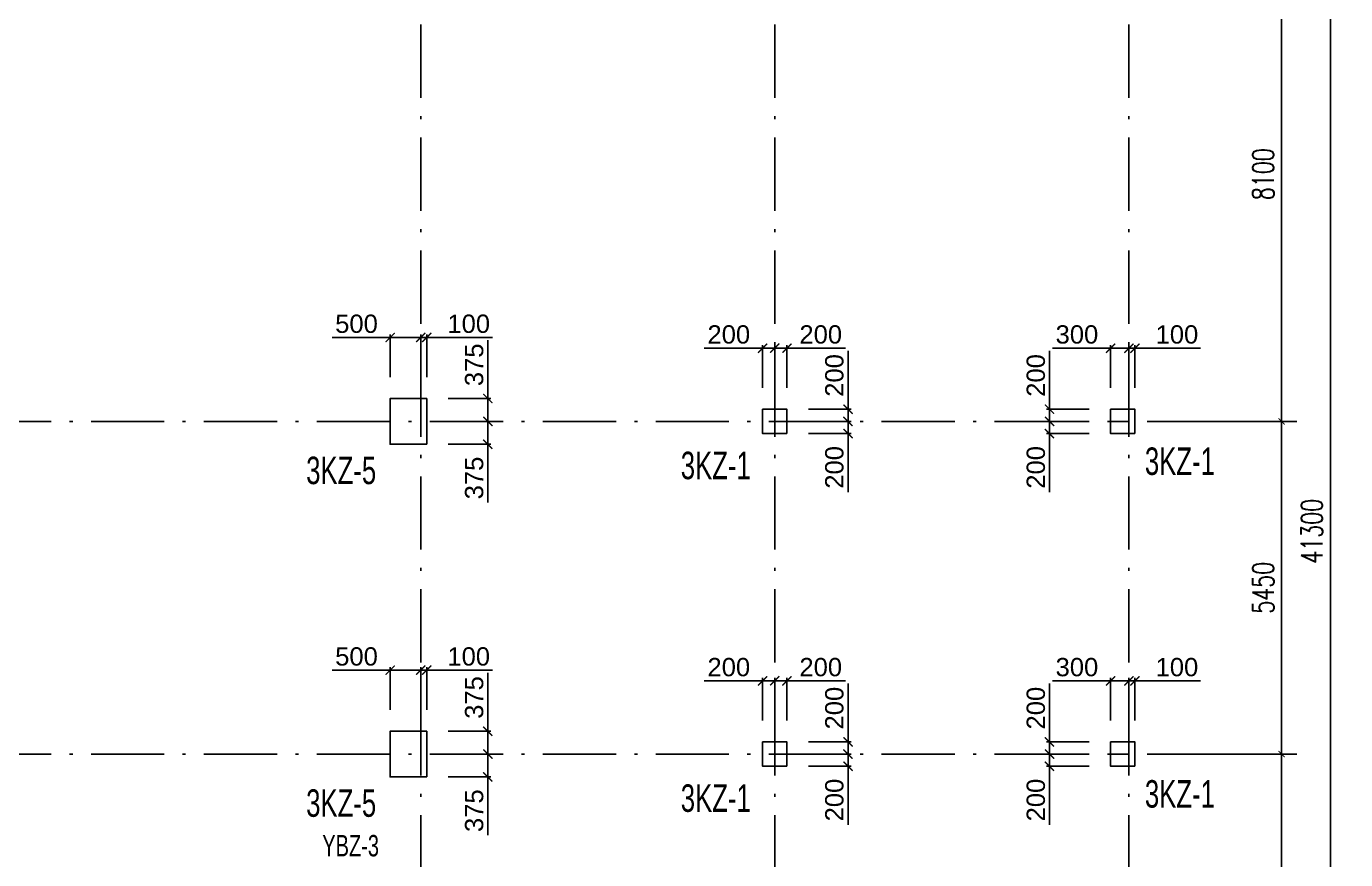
# Model space of a CAD drawing. Header units: millimetres. Extents: x -3831 to 465700, y 39900 to 106100.
# Drawn here: x 154442 to 176050, y 75271 to 88922 of the extents above; entities that cross this region are included whole.
import ezdxf

# ---------------------------------------------------------------- set-up
doc = ezdxf.new("R2010")
doc.units = ezdxf.units.MM
doc.linetypes.add('线型2', pattern=[1850, 1200, -300, 50, -300])
for name, color, linetype in [('AXIS', 3, 'Continuous'), ('BZ-name', 160, 'Continuous'), ('column_dim', 90, 'Continuous'), ('DOTE', 10, '线型2')]:
    doc.layers.add(name, color=color, linetype=linetype)
doc.layers.add('S_Cl', color=2, linetype='Continuous', lineweight=25)
doc.layers.add('S_ColumFocus', color=2, linetype='Continuous', lineweight=9)
doc.styles.add('_TCH_DIM_T3', font='SIMPLEX', dxfattribs={"width": 0.705882, "bigfont": 'GBCBIG'})
doc.styles.get("Standard").update_dxf_attribs({"font": 'arial.ttf'})
doc.styles.add('xxxx', font='RIF.ttf')
doc.dimstyles.new('_TCH_ARCH&&100', dxfattribs={"dimtxt": 297.5, "dimasz": 100, "dimexe": 250, "dimexo": 300, "dimgap": 126.25, "dimtad": 1, "dimdec": 0, "dimzin": 0, "dimdsep": 46, "dimtxsty": '_TCH_DIM_T3', "dimblk": 'ARCHTICK', "dimcen": 0.09, "dimclrt": 7, "dimazin": 2, "dimtfac": 1, "dimtdec": 0, "dimtix": 1, "dimtmove": 2, "dimatfit": 3, "dimfxl": 100, "dimtolj": 1, "dimtzin": 0, "dimarcsym": 0})
doc.dimstyles.new('ISO-25', dxfattribs={"dimtxt": 2.5, "dimasz": 2.5, "dimexe": 1.25, "dimexo": 0.625, "dimtad": 1, "dimtxsty": 'Standard', "dimcen": 2.5, "dimadec": 0, "dimazin": 0, "dimtfac": 1, "dimtmove": 0, "dimatfit": 3, "dimfxl": 1, "dimarcsym": 0})

# ---------------------------------------------------------------- blocks, each defined once
blk = doc.blocks.new('_ArchTick')
at = {"color": 0, "linetype": 'ByBlock', "const_width": 0.15}
blk.add_lwpolyline([(-0.5, -0.5), (0.5, 0.5)], dxfattribs=at)
blk = doc.blocks.new('*D1678')
at = {"layer": 'column_dim', "color": 0, "lineweight": -2, "transparency": 16777216}
for p, q in [((171200, 82650), (171200, 83607)), ((171850, 82650), (171150, 82650)), ((171200, 82450), (171200, 82650)), ((171850, 82450), (171150, 82450))]:
    blk.add_line(p, q, dxfattribs=at)
at = {"layer": 'Defpoints', "color": 0, "transparency": 16777216}
for p in [(172200, 82650), (171200, 82450), (172200, 82450)]:
    blk.add_point(p, dxfattribs=at)
at = {"layer": 'column_dim', "color": 0, "lineweight": -2, "transparency": 16777216, "xscale": 150, "yscale": 150, "zscale": 150}
for p, rotation in [((171200, 82650), 90), ((171200, 82450), 270)]:
    blk.add_blockref('_ArchTick', p, dxfattribs=dict(at, rotation=rotation))
at = {"layer": 'column_dim', "color": 7, "transparency": 16777216, "insert": (170977, 83203), "char_height": 300, "attachment_point": 5, "rotation": 90}
blk.add_mtext('200', dxfattribs=at)
blk = doc.blocks.new('*D1679')
at = {"layer": 'column_dim', "color": 0, "lineweight": -2, "transparency": 16777216}
for p, q in [((171850, 82450), (171150, 82450)), ((171200, 82450), (171200, 82250)), ((171850, 82250), (171150, 82250)), ((171200, 82250), (171200, 81293))]:
    blk.add_line(p, q, dxfattribs=at)
at = {"layer": 'Defpoints', "color": 0, "transparency": 16777216}
for p in [(171200, 82450), (172200, 82450), (172200, 82250)]:
    blk.add_point(p, dxfattribs=at)
at = {"layer": 'column_dim', "color": 0, "lineweight": -2, "transparency": 16777216, "xscale": 150, "yscale": 150, "zscale": 150}
for p, rotation in [((171200, 82450), 90), ((171200, 82250), 270)]:
    blk.add_blockref('_ArchTick', p, dxfattribs=dict(at, rotation=rotation))
at = {"layer": 'column_dim', "color": 7, "transparency": 16777216, "insert": (170977, 81697), "char_height": 300, "attachment_point": 5, "rotation": 90}
blk.add_mtext('200', dxfattribs=at)
blk = doc.blocks.new('*D1680')
at = {"layer": 'column_dim', "color": 0, "lineweight": -2, "transparency": 16777216}
for p, q in [((172500, 83650), (172350, 83650)), ((172500, 83000), (172500, 83700)), ((172500, 83650), (172600, 83650)), ((172600, 83000), (172600, 83700)), ((172600, 83650), (173674, 83650))]:
    blk.add_line(p, q, dxfattribs=at)
at = {"layer": 'Defpoints', "color": 0, "transparency": 16777216}
for p in [(172500, 83650), (172500, 82650), (172600, 82650)]:
    blk.add_point(p, dxfattribs=at)
at = {"layer": 'column_dim', "color": 0, "lineweight": -2, "transparency": 16777216, "xscale": 150, "yscale": 150, "zscale": 150}
blk.add_blockref('_ArchTick', (172500, 83650), dxfattribs=at)
at = {"layer": 'column_dim', "color": 0, "lineweight": -2, "transparency": 16777216, "xscale": 150, "yscale": 150, "zscale": 150, "rotation": 180}
blk.add_blockref('_ArchTick', (172600, 83650), dxfattribs=at)
at = {"layer": 'column_dim', "color": 7, "transparency": 16777216, "insert": (173287, 83873), "char_height": 300, "attachment_point": 5}
blk.add_mtext('100', dxfattribs=at)
blk = doc.blocks.new('*D1681')
at = {"layer": 'column_dim', "color": 0, "lineweight": -2, "transparency": 16777216}
for p, q in [((172200, 83650), (171248, 83650)), ((172200, 83000), (172200, 83700)), ((172500, 83650), (172200, 83650)), ((172500, 83000), (172500, 83700))]:
    blk.add_line(p, q, dxfattribs=at)
at = {"layer": 'Defpoints', "color": 0, "transparency": 16777216}
for p in [(172500, 83650), (172200, 82650), (172500, 82650)]:
    blk.add_point(p, dxfattribs=at)
at = {"layer": 'column_dim', "color": 0, "lineweight": -2, "transparency": 16777216, "xscale": 150, "yscale": 150, "zscale": 150, "rotation": 180}
blk.add_blockref('_ArchTick', (172200, 83650), dxfattribs=at)
at = {"layer": 'column_dim', "color": 0, "lineweight": -2, "transparency": 16777216, "xscale": 150, "yscale": 150, "zscale": 150}
blk.add_blockref('_ArchTick', (172500, 83650), dxfattribs=at)
at = {"layer": 'column_dim', "color": 7, "transparency": 16777216, "insert": (171649, 83873), "char_height": 300, "attachment_point": 5}
blk.add_mtext('300', dxfattribs=at)
blk = doc.blocks.new('*D1682')
at = {"layer": 'column_dim', "color": 0, "lineweight": -2, "transparency": 16777216}
for p, q in [((171200, 77200), (171200, 78157)), ((171850, 77200), (171150, 77200)), ((171200, 77000), (171200, 77200)), ((171850, 77000), (171150, 77000))]:
    blk.add_line(p, q, dxfattribs=at)
at = {"layer": 'Defpoints', "color": 0, "transparency": 16777216}
for p in [(172200, 77200), (171200, 77000), (172200, 77000)]:
    blk.add_point(p, dxfattribs=at)
at = {"layer": 'column_dim', "color": 0, "lineweight": -2, "transparency": 16777216, "xscale": 150, "yscale": 150, "zscale": 150}
for p, rotation in [((171200, 77200), 90), ((171200, 77000), 270)]:
    blk.add_blockref('_ArchTick', p, dxfattribs=dict(at, rotation=rotation))
at = {"layer": 'column_dim', "color": 7, "transparency": 16777216, "insert": (170977, 77753), "char_height": 300, "attachment_point": 5, "rotation": 90}
blk.add_mtext('200', dxfattribs=at)
blk = doc.blocks.new('*D1683')
at = {"layer": 'column_dim', "color": 0, "lineweight": -2, "transparency": 16777216}
for p, q in [((171850, 77000), (171150, 77000)), ((171200, 77000), (171200, 76800)), ((171850, 76800), (171150, 76800)), ((171200, 76800), (171200, 75843))]:
    blk.add_line(p, q, dxfattribs=at)
at = {"layer": 'Defpoints', "color": 0, "transparency": 16777216}
for p in [(171200, 77000), (172200, 77000), (172200, 76800)]:
    blk.add_point(p, dxfattribs=at)
at = {"layer": 'column_dim', "color": 0, "lineweight": -2, "transparency": 16777216, "xscale": 150, "yscale": 150, "zscale": 150}
for p, rotation in [((171200, 77000), 90), ((171200, 76800), 270)]:
    blk.add_blockref('_ArchTick', p, dxfattribs=dict(at, rotation=rotation))
at = {"layer": 'column_dim', "color": 7, "transparency": 16777216, "insert": (170977, 76247), "char_height": 300, "attachment_point": 5, "rotation": 90}
blk.add_mtext('200', dxfattribs=at)
blk = doc.blocks.new('*D1684')
at = {"layer": 'column_dim', "color": 0, "lineweight": -2, "transparency": 16777216}
for p, q in [((172500, 77550), (172500, 78250)), ((172600, 77550), (172600, 78250)), ((172500, 78200), (172350, 78200)), ((172500, 78200), (172600, 78200)), ((172600, 78200), (173674, 78200))]:
    blk.add_line(p, q, dxfattribs=at)
at = {"layer": 'Defpoints', "color": 0, "transparency": 16777216}
for p in [(172500, 78200), (172500, 77200), (172600, 77200)]:
    blk.add_point(p, dxfattribs=at)
at = {"layer": 'column_dim', "color": 0, "lineweight": -2, "transparency": 16777216, "xscale": 150, "yscale": 150, "zscale": 150}
blk.add_blockref('_ArchTick', (172500, 78200), dxfattribs=at)
at = {"layer": 'column_dim', "color": 0, "lineweight": -2, "transparency": 16777216, "xscale": 150, "yscale": 150, "zscale": 150, "rotation": 180}
blk.add_blockref('_ArchTick', (172600, 78200), dxfattribs=at)
at = {"layer": 'column_dim', "color": 7, "transparency": 16777216, "insert": (173287, 78423), "char_height": 300, "attachment_point": 5}
blk.add_mtext('100', dxfattribs=at)
blk = doc.blocks.new('*D1685')
at = {"layer": 'column_dim', "color": 0, "lineweight": -2, "transparency": 16777216}
for p, q in [((172200, 77550), (172200, 78250)), ((172500, 77550), (172500, 78250)), ((172200, 78200), (171248, 78200)), ((172500, 78200), (172200, 78200))]:
    blk.add_line(p, q, dxfattribs=at)
at = {"layer": 'Defpoints', "color": 0, "transparency": 16777216}
for p in [(172500, 78200), (172200, 77200), (172500, 77200)]:
    blk.add_point(p, dxfattribs=at)
at = {"layer": 'column_dim', "color": 0, "lineweight": -2, "transparency": 16777216, "xscale": 150, "yscale": 150, "zscale": 150, "rotation": 180}
blk.add_blockref('_ArchTick', (172200, 78200), dxfattribs=at)
at = {"layer": 'column_dim', "color": 0, "lineweight": -2, "transparency": 16777216, "xscale": 150, "yscale": 150, "zscale": 150}
blk.add_blockref('_ArchTick', (172500, 78200), dxfattribs=at)
at = {"layer": 'column_dim', "color": 7, "transparency": 16777216, "insert": (171649, 78423), "char_height": 300, "attachment_point": 5}
blk.add_mtext('300', dxfattribs=at)
blk = doc.blocks.new('*D1710')
at = {"layer": 'column_dim', "color": 0, "lineweight": -2, "transparency": 16777216}
for p, q in [((167250, 82450), (167950, 82450)), ((167900, 82450), (167900, 82250)), ((167250, 82250), (167950, 82250)), ((167900, 82250), (167900, 81293))]:
    blk.add_line(p, q, dxfattribs=at)
at = {"layer": 'Defpoints', "color": 0, "transparency": 16777216}
for p in [(166900, 82450), (167900, 82450), (166900, 82250)]:
    blk.add_point(p, dxfattribs=at)
at = {"layer": 'column_dim', "color": 0, "lineweight": -2, "transparency": 16777216, "xscale": 150, "yscale": 150, "zscale": 150}
for p, rotation in [((167900, 82450), 90), ((167900, 82250), 270)]:
    blk.add_blockref('_ArchTick', p, dxfattribs=dict(at, rotation=rotation))
at = {"layer": 'column_dim', "color": 7, "transparency": 16777216, "insert": (167677, 81697), "char_height": 300, "attachment_point": 5, "rotation": 90}
blk.add_mtext('200', dxfattribs=at)
blk = doc.blocks.new('*D1711')
at = {"layer": 'column_dim', "color": 0, "lineweight": -2, "transparency": 16777216}
for p, q in [((167900, 82650), (167900, 83607)), ((167250, 82650), (167950, 82650)), ((167900, 82450), (167900, 82650)), ((167250, 82450), (167950, 82450))]:
    blk.add_line(p, q, dxfattribs=at)
at = {"layer": 'Defpoints', "color": 0, "transparency": 16777216}
for p in [(166900, 82650), (166900, 82450), (167900, 82450)]:
    blk.add_point(p, dxfattribs=at)
at = {"layer": 'column_dim', "color": 0, "lineweight": -2, "transparency": 16777216, "xscale": 150, "yscale": 150, "zscale": 150}
for p, rotation in [((167900, 82650), 90), ((167900, 82450), 270)]:
    blk.add_blockref('_ArchTick', p, dxfattribs=dict(at, rotation=rotation))
at = {"layer": 'column_dim', "color": 7, "transparency": 16777216, "insert": (167677, 83203), "char_height": 300, "attachment_point": 5, "rotation": 90}
blk.add_mtext('200', dxfattribs=at)
blk = doc.blocks.new('*D1712')
at = {"layer": 'column_dim', "color": 0, "lineweight": -2, "transparency": 16777216}
for p, q in [((166700, 83000), (166700, 83700)), ((166700, 83650), (166900, 83650)), ((166900, 83000), (166900, 83700)), ((166900, 83650), (167857, 83650))]:
    blk.add_line(p, q, dxfattribs=at)
at = {"layer": 'Defpoints', "color": 0, "transparency": 16777216}
for p in [(166700, 83650), (166700, 82650), (166900, 82650)]:
    blk.add_point(p, dxfattribs=at)
at = {"layer": 'column_dim', "color": 0, "lineweight": -2, "transparency": 16777216, "xscale": 150, "yscale": 150, "zscale": 150, "rotation": 180}
blk.add_blockref('_ArchTick', (166700, 83650), dxfattribs=at)
at = {"layer": 'column_dim', "color": 0, "lineweight": -2, "transparency": 16777216, "xscale": 150, "yscale": 150, "zscale": 150}
blk.add_blockref('_ArchTick', (166900, 83650), dxfattribs=at)
at = {"layer": 'column_dim', "color": 7, "transparency": 16777216, "insert": (167453, 83873), "char_height": 300, "attachment_point": 5}
blk.add_mtext('200', dxfattribs=at)
blk = doc.blocks.new('*D1713')
at = {"layer": 'column_dim', "color": 0, "lineweight": -2, "transparency": 16777216}
for p, q in [((166500, 83650), (165543, 83650)), ((166500, 83000), (166500, 83700)), ((166700, 83650), (166500, 83650)), ((166700, 83000), (166700, 83700))]:
    blk.add_line(p, q, dxfattribs=at)
at = {"layer": 'Defpoints', "color": 0, "transparency": 16777216}
for p in [(166700, 83650), (166500, 82650), (166700, 82650)]:
    blk.add_point(p, dxfattribs=at)
at = {"layer": 'column_dim', "color": 0, "lineweight": -2, "transparency": 16777216, "xscale": 150, "yscale": 150, "zscale": 150, "rotation": 180}
blk.add_blockref('_ArchTick', (166500, 83650), dxfattribs=at)
at = {"layer": 'column_dim', "color": 0, "lineweight": -2, "transparency": 16777216, "xscale": 150, "yscale": 150, "zscale": 150}
blk.add_blockref('_ArchTick', (166700, 83650), dxfattribs=at)
at = {"layer": 'column_dim', "color": 7, "transparency": 16777216, "insert": (165947, 83873), "char_height": 300, "attachment_point": 5}
blk.add_mtext('200', dxfattribs=at)
blk = doc.blocks.new('*D1714')
at = {"layer": 'column_dim', "color": 0, "lineweight": -2, "transparency": 16777216}
for p, q in [((167250, 77000), (167950, 77000)), ((167900, 77000), (167900, 76800)), ((167250, 76800), (167950, 76800)), ((167900, 76800), (167900, 75843))]:
    blk.add_line(p, q, dxfattribs=at)
at = {"layer": 'Defpoints', "color": 0, "transparency": 16777216}
for p in [(166900, 77000), (167900, 77000), (166900, 76800)]:
    blk.add_point(p, dxfattribs=at)
at = {"layer": 'column_dim', "color": 0, "lineweight": -2, "transparency": 16777216, "xscale": 150, "yscale": 150, "zscale": 150}
for p, rotation in [((167900, 77000), 90), ((167900, 76800), 270)]:
    blk.add_blockref('_ArchTick', p, dxfattribs=dict(at, rotation=rotation))
at = {"layer": 'column_dim', "color": 7, "transparency": 16777216, "insert": (167677, 76247), "char_height": 300, "attachment_point": 5, "rotation": 90}
blk.add_mtext('200', dxfattribs=at)
blk = doc.blocks.new('*D1715')
at = {"layer": 'column_dim', "color": 0, "lineweight": -2, "transparency": 16777216}
for p, q in [((167900, 77200), (167900, 78157)), ((167250, 77200), (167950, 77200)), ((167900, 77000), (167900, 77200)), ((167250, 77000), (167950, 77000))]:
    blk.add_line(p, q, dxfattribs=at)
at = {"layer": 'Defpoints', "color": 0, "transparency": 16777216}
for p in [(166900, 77200), (166900, 77000), (167900, 77000)]:
    blk.add_point(p, dxfattribs=at)
at = {"layer": 'column_dim', "color": 0, "lineweight": -2, "transparency": 16777216, "xscale": 150, "yscale": 150, "zscale": 150}
for p, rotation in [((167900, 77200), 90), ((167900, 77000), 270)]:
    blk.add_blockref('_ArchTick', p, dxfattribs=dict(at, rotation=rotation))
at = {"layer": 'column_dim', "color": 7, "transparency": 16777216, "insert": (167677, 77753), "char_height": 300, "attachment_point": 5, "rotation": 90}
blk.add_mtext('200', dxfattribs=at)
blk = doc.blocks.new('*D1716')
at = {"layer": 'column_dim', "color": 0, "lineweight": -2, "transparency": 16777216}
for p, q in [((166700, 77550), (166700, 78250)), ((166900, 77550), (166900, 78250)), ((166700, 78200), (166900, 78200)), ((166900, 78200), (167857, 78200))]:
    blk.add_line(p, q, dxfattribs=at)
at = {"layer": 'Defpoints', "color": 0, "transparency": 16777216}
for p in [(166700, 78200), (166700, 77200), (166900, 77200)]:
    blk.add_point(p, dxfattribs=at)
at = {"layer": 'column_dim', "color": 0, "lineweight": -2, "transparency": 16777216, "xscale": 150, "yscale": 150, "zscale": 150, "rotation": 180}
blk.add_blockref('_ArchTick', (166700, 78200), dxfattribs=at)
at = {"layer": 'column_dim', "color": 0, "lineweight": -2, "transparency": 16777216, "xscale": 150, "yscale": 150, "zscale": 150}
blk.add_blockref('_ArchTick', (166900, 78200), dxfattribs=at)
at = {"layer": 'column_dim', "color": 7, "transparency": 16777216, "insert": (167453, 78423), "char_height": 300, "attachment_point": 5}
blk.add_mtext('200', dxfattribs=at)
blk = doc.blocks.new('*D1717')
at = {"layer": 'column_dim', "color": 0, "lineweight": -2, "transparency": 16777216}
for p, q in [((166500, 77550), (166500, 78250)), ((166700, 77550), (166700, 78250)), ((166500, 78200), (165543, 78200)), ((166700, 78200), (166500, 78200))]:
    blk.add_line(p, q, dxfattribs=at)
at = {"layer": 'Defpoints', "color": 0, "transparency": 16777216}
for p in [(166700, 78200), (166500, 77200), (166700, 77200)]:
    blk.add_point(p, dxfattribs=at)
at = {"layer": 'column_dim', "color": 0, "lineweight": -2, "transparency": 16777216, "xscale": 150, "yscale": 150, "zscale": 150, "rotation": 180}
blk.add_blockref('_ArchTick', (166500, 78200), dxfattribs=at)
at = {"layer": 'column_dim', "color": 0, "lineweight": -2, "transparency": 16777216, "xscale": 150, "yscale": 150, "zscale": 150}
blk.add_blockref('_ArchTick', (166700, 78200), dxfattribs=at)
at = {"layer": 'column_dim', "color": 7, "transparency": 16777216, "insert": (165947, 78423), "char_height": 300, "attachment_point": 5}
blk.add_mtext('200', dxfattribs=at)
blk = doc.blocks.new('*D1738')
at = {"layer": 'column_dim', "color": 0, "lineweight": -2, "transparency": 16777216}
for p, q in [((160900, 83175), (160900, 83875)), ((161000, 83175), (161000, 83875)), ((160900, 83825), (160750, 83825)), ((160900, 83825), (161000, 83825)), ((161000, 83825), (162074, 83825))]:
    blk.add_line(p, q, dxfattribs=at)
at = {"layer": 'Defpoints', "color": 0, "transparency": 16777216}
for p in [(160900, 83825), (160900, 82825), (161000, 82825)]:
    blk.add_point(p, dxfattribs=at)
at = {"layer": 'column_dim', "color": 0, "lineweight": -2, "transparency": 16777216, "xscale": 150, "yscale": 150, "zscale": 150}
blk.add_blockref('_ArchTick', (160900, 83825), dxfattribs=at)
at = {"layer": 'column_dim', "color": 0, "lineweight": -2, "transparency": 16777216, "xscale": 150, "yscale": 150, "zscale": 150, "rotation": 180}
blk.add_blockref('_ArchTick', (161000, 83825), dxfattribs=at)
at = {"layer": 'column_dim', "color": 7, "transparency": 16777216, "insert": (161687, 84048), "char_height": 300, "attachment_point": 5}
blk.add_mtext('100', dxfattribs=at)
blk = doc.blocks.new('*D1739')
at = {"layer": 'column_dim', "color": 0, "lineweight": -2, "transparency": 16777216}
for p, q in [((160400, 83175), (160400, 83875)), ((160900, 83175), (160900, 83875)), ((160400, 83825), (159448, 83825)), ((160900, 83825), (160400, 83825))]:
    blk.add_line(p, q, dxfattribs=at)
at = {"layer": 'Defpoints', "color": 0, "transparency": 16777216}
for p in [(160900, 83825), (160400, 82825), (160900, 82825)]:
    blk.add_point(p, dxfattribs=at)
at = {"layer": 'column_dim', "color": 0, "lineweight": -2, "transparency": 16777216, "xscale": 150, "yscale": 150, "zscale": 150, "rotation": 180}
blk.add_blockref('_ArchTick', (160400, 83825), dxfattribs=at)
at = {"layer": 'column_dim', "color": 0, "lineweight": -2, "transparency": 16777216, "xscale": 150, "yscale": 150, "zscale": 150}
blk.add_blockref('_ArchTick', (160900, 83825), dxfattribs=at)
at = {"layer": 'column_dim', "color": 7, "transparency": 16777216, "insert": (159849, 84048), "char_height": 300, "attachment_point": 5}
blk.add_mtext('500', dxfattribs=at)
blk = doc.blocks.new('*D1740')
at = {"layer": 'column_dim', "color": 0, "lineweight": -2, "transparency": 16777216}
for p, q in [((161350, 82450), (162050, 82450)), ((162000, 82450), (162000, 82075)), ((161350, 82075), (162050, 82075)), ((162000, 82075), (162000, 81120))]:
    blk.add_line(p, q, dxfattribs=at)
at = {"layer": 'Defpoints', "color": 0, "transparency": 16777216}
for p in [(161000, 82450), (162000, 82450), (161000, 82075)]:
    blk.add_point(p, dxfattribs=at)
at = {"layer": 'column_dim', "color": 0, "lineweight": -2, "transparency": 16777216, "xscale": 150, "yscale": 150, "zscale": 150}
for p, rotation in [((162000, 82450), 90), ((162000, 82075), 270)]:
    blk.add_blockref('_ArchTick', p, dxfattribs=dict(at, rotation=rotation))
at = {"layer": 'column_dim', "color": 7, "transparency": 16777216, "insert": (161777, 81523), "char_height": 300, "attachment_point": 5, "rotation": 90}
blk.add_mtext('375', dxfattribs=at)
blk = doc.blocks.new('*D1741')
at = {"layer": 'column_dim', "color": 0, "lineweight": -2, "transparency": 16777216}
for p, q in [((162000, 82825), (162000, 83780)), ((161350, 82825), (162050, 82825)), ((162000, 82450), (162000, 82825)), ((161350, 82450), (162050, 82450))]:
    blk.add_line(p, q, dxfattribs=at)
at = {"layer": 'Defpoints', "color": 0, "transparency": 16777216}
for p in [(161000, 82825), (161000, 82450), (162000, 82450)]:
    blk.add_point(p, dxfattribs=at)
at = {"layer": 'column_dim', "color": 0, "lineweight": -2, "transparency": 16777216, "xscale": 150, "yscale": 150, "zscale": 150}
for p, rotation in [((162000, 82825), 90), ((162000, 82450), 270)]:
    blk.add_blockref('_ArchTick', p, dxfattribs=dict(at, rotation=rotation))
at = {"layer": 'column_dim', "color": 7, "transparency": 16777216, "insert": (161777, 83377), "char_height": 300, "attachment_point": 5, "rotation": 90}
blk.add_mtext('375', dxfattribs=at)
blk = doc.blocks.new('*D1742')
at = {"layer": 'column_dim', "color": 0, "lineweight": -2, "transparency": 16777216}
for p, q in [((160900, 78375), (160750, 78375)), ((160900, 77725), (160900, 78425)), ((160900, 78375), (161000, 78375)), ((161000, 77725), (161000, 78425)), ((161000, 78375), (162074, 78375))]:
    blk.add_line(p, q, dxfattribs=at)
at = {"layer": 'Defpoints', "color": 0, "transparency": 16777216}
for p in [(160900, 78375), (160900, 77375), (161000, 77375)]:
    blk.add_point(p, dxfattribs=at)
at = {"layer": 'column_dim', "color": 0, "lineweight": -2, "transparency": 16777216, "xscale": 150, "yscale": 150, "zscale": 150}
blk.add_blockref('_ArchTick', (160900, 78375), dxfattribs=at)
at = {"layer": 'column_dim', "color": 0, "lineweight": -2, "transparency": 16777216, "xscale": 150, "yscale": 150, "zscale": 150, "rotation": 180}
blk.add_blockref('_ArchTick', (161000, 78375), dxfattribs=at)
at = {"layer": 'column_dim', "color": 7, "transparency": 16777216, "insert": (161687, 78598), "char_height": 300, "attachment_point": 5}
blk.add_mtext('100', dxfattribs=at)
blk = doc.blocks.new('*D1743')
at = {"layer": 'column_dim', "color": 0, "lineweight": -2, "transparency": 16777216}
for p, q in [((160400, 78375), (159448, 78375)), ((160400, 77725), (160400, 78425)), ((160900, 78375), (160400, 78375)), ((160900, 77725), (160900, 78425))]:
    blk.add_line(p, q, dxfattribs=at)
at = {"layer": 'Defpoints', "color": 0, "transparency": 16777216}
for p in [(160900, 78375), (160400, 77375), (160900, 77375)]:
    blk.add_point(p, dxfattribs=at)
at = {"layer": 'column_dim', "color": 0, "lineweight": -2, "transparency": 16777216, "xscale": 150, "yscale": 150, "zscale": 150, "rotation": 180}
blk.add_blockref('_ArchTick', (160400, 78375), dxfattribs=at)
at = {"layer": 'column_dim', "color": 0, "lineweight": -2, "transparency": 16777216, "xscale": 150, "yscale": 150, "zscale": 150}
blk.add_blockref('_ArchTick', (160900, 78375), dxfattribs=at)
at = {"layer": 'column_dim', "color": 7, "transparency": 16777216, "insert": (159849, 78598), "char_height": 300, "attachment_point": 5}
blk.add_mtext('500', dxfattribs=at)
blk = doc.blocks.new('*D1744')
at = {"layer": 'column_dim', "color": 0, "lineweight": -2, "transparency": 16777216}
for p, q in [((161350, 77000), (162050, 77000)), ((162000, 77000), (162000, 76625)), ((161350, 76625), (162050, 76625)), ((162000, 76625), (162000, 75670))]:
    blk.add_line(p, q, dxfattribs=at)
at = {"layer": 'Defpoints', "color": 0, "transparency": 16777216}
for p in [(161000, 77000), (162000, 77000), (161000, 76625)]:
    blk.add_point(p, dxfattribs=at)
at = {"layer": 'column_dim', "color": 0, "lineweight": -2, "transparency": 16777216, "xscale": 150, "yscale": 150, "zscale": 150}
for p, rotation in [((162000, 77000), 90), ((162000, 76625), 270)]:
    blk.add_blockref('_ArchTick', p, dxfattribs=dict(at, rotation=rotation))
at = {"layer": 'column_dim', "color": 7, "transparency": 16777216, "insert": (161777, 76073), "char_height": 300, "attachment_point": 5, "rotation": 90}
blk.add_mtext('375', dxfattribs=at)
blk = doc.blocks.new('*D1745')
at = {"layer": 'column_dim', "color": 0, "lineweight": -2, "transparency": 16777216}
for p, q in [((162000, 77375), (162000, 78330)), ((161350, 77375), (162050, 77375)), ((162000, 77000), (162000, 77375)), ((161350, 77000), (162050, 77000))]:
    blk.add_line(p, q, dxfattribs=at)
at = {"layer": 'Defpoints', "color": 0, "transparency": 16777216}
for p in [(161000, 77375), (161000, 77000), (162000, 77000)]:
    blk.add_point(p, dxfattribs=at)
at = {"layer": 'column_dim', "color": 0, "lineweight": -2, "transparency": 16777216, "xscale": 150, "yscale": 150, "zscale": 150}
for p, rotation in [((162000, 77375), 90), ((162000, 77000), 270)]:
    blk.add_blockref('_ArchTick', p, dxfattribs=dict(at, rotation=rotation))
at = {"layer": 'column_dim', "color": 7, "transparency": 16777216, "insert": (161777, 77927), "char_height": 300, "attachment_point": 5, "rotation": 90}
blk.add_mtext('375', dxfattribs=at)
blk = doc.blocks.new('*D2375')
at = {"layer": 'AXIS', "color": 0, "lineweight": -2, "transparency": 16777216}
for p, q in [((172800, 101300), (176050, 101300)), ((175800, 60000), (175800, 101300)), ((172800, 60000), (176050, 60000))]:
    blk.add_line(p, q, dxfattribs=at)
at = {"layer": 'Defpoints', "color": 0, "transparency": 16777216}
for p in [(172500, 101300), (175800, 101300), (172500, 60000)]:
    blk.add_point(p, dxfattribs=at)
at = {"layer": 'AXIS', "color": 0, "lineweight": -2, "transparency": 16777216, "xscale": 100, "yscale": 100, "zscale": 100}
for p, rotation in [((175800, 101300), 90), ((175800, 60000), 270)]:
    blk.add_blockref('_ArchTick', p, dxfattribs=dict(at, rotation=rotation))
at = {"layer": 'AXIS', "color": 7, "transparency": 16777216, "insert": (175498.75, 80650), "char_height": 350, "attachment_point": 5, "rotation": 90, "style": '_TCH_DIM_T3'}
blk.add_mtext('\\A1;41300', dxfattribs=at)
blk = doc.blocks.new('*D2378')
at = {"layer": 'AXIS', "color": 0, "lineweight": -2, "transparency": 16777216}
for p, q in [((172800, 77000), (175250, 77000)), ((175000, 71600), (175000, 77000)), ((172800, 71600), (175250, 71600))]:
    blk.add_line(p, q, dxfattribs=at)
at = {"layer": 'Defpoints', "color": 0, "transparency": 16777216}
for p in [(172500, 77000), (175000, 77000), (172500, 71600)]:
    blk.add_point(p, dxfattribs=at)
at = {"layer": 'AXIS', "color": 0, "lineweight": -2, "transparency": 16777216, "xscale": 100, "yscale": 100, "zscale": 100}
for p, rotation in [((175000, 77000), 90), ((175000, 71600), 270)]:
    blk.add_blockref('_ArchTick', p, dxfattribs=dict(at, rotation=rotation))
at = {"layer": 'AXIS', "color": 7, "transparency": 16777216, "insert": (174698.75, 74300), "char_height": 350, "attachment_point": 5, "rotation": 90, "style": '_TCH_DIM_T3'}
blk.add_mtext('\\A1;5400', dxfattribs=at)
blk = doc.blocks.new('*D2379')
at = {"layer": 'AXIS', "color": 0, "lineweight": -2, "transparency": 16777216}
for p, q in [((172800, 82450), (175250, 82450)), ((175000, 77000), (175000, 82450)), ((172800, 77000), (175250, 77000))]:
    blk.add_line(p, q, dxfattribs=at)
at = {"layer": 'Defpoints', "color": 0, "transparency": 16777216}
for p in [(172500, 82450), (175000, 82450), (172500, 77000)]:
    blk.add_point(p, dxfattribs=at)
at = {"layer": 'AXIS', "color": 0, "lineweight": -2, "transparency": 16777216, "xscale": 100, "yscale": 100, "zscale": 100}
for p, rotation in [((175000, 82450), 90), ((175000, 77000), 270)]:
    blk.add_blockref('_ArchTick', p, dxfattribs=dict(at, rotation=rotation))
at = {"layer": 'AXIS', "color": 7, "transparency": 16777216, "insert": (174698.75, 79725), "char_height": 350, "attachment_point": 5, "rotation": 90, "style": '_TCH_DIM_T3'}
blk.add_mtext('\\A1;5450', dxfattribs=at)
blk = doc.blocks.new('*D2380')
at = {"layer": 'AXIS', "color": 0, "lineweight": -2, "transparency": 16777216}
for p, q in [((172800, 90550), (175250, 90550)), ((175000, 82450), (175000, 90550)), ((172800, 82450), (175250, 82450))]:
    blk.add_line(p, q, dxfattribs=at)
at = {"layer": 'Defpoints', "color": 0, "transparency": 16777216}
for p in [(172500, 90550), (175000, 90550), (172500, 82450)]:
    blk.add_point(p, dxfattribs=at)
at = {"layer": 'AXIS', "color": 0, "lineweight": -2, "transparency": 16777216, "xscale": 100, "yscale": 100, "zscale": 100}
for p, rotation in [((175000, 90550), 90), ((175000, 82450), 270)]:
    blk.add_blockref('_ArchTick', p, dxfattribs=dict(at, rotation=rotation))
at = {"layer": 'AXIS', "color": 7, "transparency": 16777216, "insert": (174698.75, 86500), "char_height": 350, "attachment_point": 5, "rotation": 90, "style": '_TCH_DIM_T3'}
blk.add_mtext('\\A1;8100', dxfattribs=at)

msp = doc.modelspace()

# ---------------------------------------------------------------- linework, layer by layer
at = {"layer": 'DOTE'}
for p, q in [((160900, 60000), (160900, 101300)), ((166700, 60000), (166700, 101300)), ((172500, 60000), (172500, 101300)), ((100000, 82450), (172500, 82450)), ((100000, 77000), (172500, 77000))]:
    msp.add_line(p, q, dxfattribs=at)
at = {"layer": 'S_Cl'}
for points in [[(161000, 82075), (161000, 82825), (160400, 82825), (160400, 82075)], [(166900, 82250), (166900, 82650), (166500, 82650), (166500, 82250)], [(172600, 82250), (172600, 82650), (172200, 82650), (172200, 82250)], [(161000, 76625), (161000, 77375), (160400, 77375), (160400, 76625)], [(166900, 76800), (166900, 77200), (166500, 77200), (166500, 76800)], [(172600, 76800), (172600, 77200), (172200, 77200), (172200, 76800)]]:
    msp.add_lwpolyline(points, close=True, dxfattribs=at)

# ---------------------------------------------------------------- texts
at = {"layer": 'BZ-name', "insert": (159752.48438, 75497.5), "char_height": 350, "width": 837.5, "attachment_point": 5, "style": 'xxxx'}
msp.add_mtext('{\\W0.7;YBZ-3}', dxfattribs=at)
at = {"layer": 'S_ColumFocus', "char_height": 450, "attachment_point": 5, "style": 'xxxx'}
for s, insert, width in [('{\\W0.7;3KZ-1}', (165733.58697, 81725.64027), 845.875), ('{\\W0.7;3KZ-1}', (173335.68822, 81795.0687), 1013.375), ('{\\W0.7;3KZ-5}', (159597.67096, 81644.37245), 1013.375), ('{\\W0.7;3KZ-1}', (165733.58697, 76275.64027), 845.875), ('{\\W0.7;3KZ-1}', (173335.68822, 76345.0687), 1013.375), ('{\\W0.7;3KZ-5}', (159597.67096, 76194.37245), 1013.375)]:
    msp.add_mtext(s, dxfattribs=dict(at, insert=insert, width=width))

# ---------------------------------------------------------------- dimensions: what is measured, and where the dimension line sits
at = {"layer": 'AXIS'}
for p1, p2, distance, picture, middle in [((172500, 60000), (172500, 101300), -3300, '*D2375', (175498.75, 80650)), ((172500, 82450), (172500, 90550), -2500, '*D2380', (174698.75, 86500)), ((172500, 77000), (172500, 82450), -2500, '*D2379', (174698.75, 79725)), ((172500, 71600), (172500, 77000), -2500, '*D2378', (174698.75, 74300))]:
    dim = msp.add_aligned_dim(p1=p1, p2=p2, distance=distance, dimstyle='_TCH_ARCH&&100', override={"dimtxt": 350}, dxfattribs=at)
    dim.commit()
    dim.dimension.update_dxf_attribs({"geometry": picture, "text_midpoint": middle})
at = {"layer": 'column_dim'}
for p1, p2, distance, picture, middle in [((160400, 82825), (160900, 82825), 1000, '*D1739', (159849.09959, 84048.1719)), ((161000, 82825), (160900, 82825), -1000, '*D1738', (161686.78035, 84048.1719)), ((166500, 82650), (166700, 82650), 1000, '*D1713', (165946.54161, 83873.1719)), ((166900, 82650), (166700, 82650), -1000, '*D1712', (167453.45839, 83873.1719)), ((172200, 82650), (172500, 82650), 1000, '*D1681', (171649.20191, 83873.27422)), ((172600, 82650), (172500, 82650), -1000, '*D1680', (173286.78035, 83873.1719)), ((161000, 82825), (161000, 82450), 1000, '*D1741', (161776.72578, 83377.4352)), ((166900, 82650), (166900, 82450), 1000, '*D1711', (167676.8281, 83203.45839)), ((172200, 82650), (172200, 82450), -1000, '*D1678', (170976.8281, 83203.45839)), ((161000, 82075), (161000, 82450), -1000, '*D1740', (161776.72578, 81522.5648)), ((166900, 82250), (166900, 82450), -1000, '*D1710', (167676.8281, 81696.54161)), ((172200, 82250), (172200, 82450), 1000, '*D1679', (170976.8281, 81696.54161)), ((160400, 77375), (160900, 77375), 1000, '*D1743', (159849.09959, 78598.1719)), ((161000, 77375), (160900, 77375), -1000, '*D1742', (161686.78035, 78598.1719)), ((166500, 77200), (166700, 77200), 1000, '*D1717', (165946.54161, 78423.1719)), ((166900, 77200), (166700, 77200), -1000, '*D1716', (167453.45839, 78423.1719)), ((172200, 77200), (172500, 77200), 1000, '*D1685', (171649.20191, 78423.27422)), ((172600, 77200), (172500, 77200), -1000, '*D1684', (173286.78035, 78423.1719)), ((161000, 77375), (161000, 77000), 1000, '*D1745', (161776.72578, 77927.4352)), ((166900, 77200), (166900, 77000), 1000, '*D1715', (167676.8281, 77753.45839)), ((172200, 77200), (172200, 77000), -1000, '*D1682', (170976.8281, 77753.45839)), ((161000, 76625), (161000, 77000), -1000, '*D1744', (161776.72578, 76072.5648)), ((166900, 76800), (166900, 77000), -1000, '*D1714', (167676.8281, 76246.54161)), ((172200, 76800), (172200, 77000), 1000, '*D1683', (170976.8281, 76246.54161))]:
    dim = msp.add_aligned_dim(p1=p1, p2=p2, distance=distance, dimstyle='ISO-25', override={"dimtxt": 300, "dimasz": 150, "dimexe": 50, "dimexo": 350, "dimgap": 70, "dimjust": 1, "dimblk1": 'ArchTick', "dimblk2": 'ArchTick', "dimsah": 1, "dimclrt": 7}, dxfattribs=at)
    dim.commit()
    dim.dimension.update_dxf_attribs({"geometry": picture, "text_midpoint": middle})

doc.saveas('drawing.dxf')
